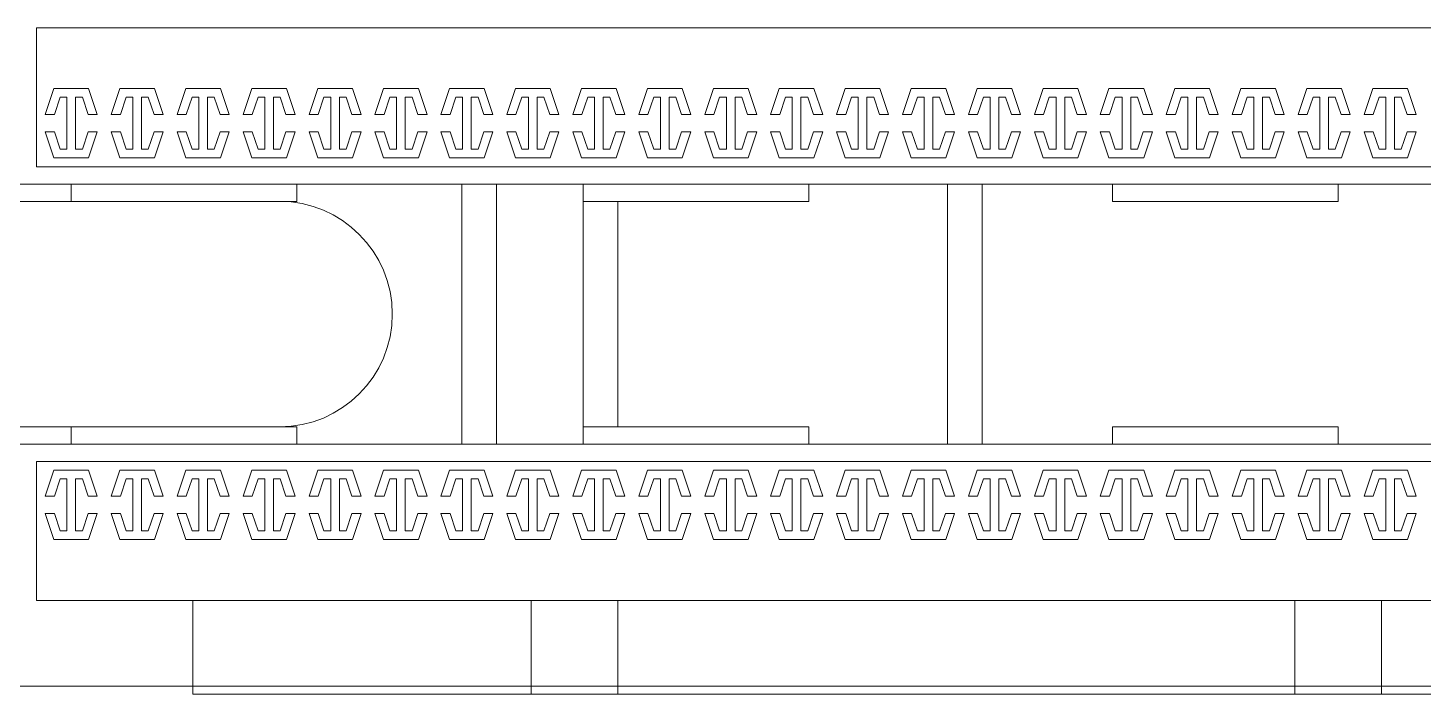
# Model space of a CAD drawing. Header units: millimetres. Extents: x -1589 to 88627, y 12943 to 76663.
# Drawn here: x 19010 to 19814, y 56833 to 57217 of the extents above; entities that cross this region are included whole.
import ezdxf

# ---------------------------------------------------------------- set-up
doc = ezdxf.new("R2010")
doc.units = ezdxf.units.MM
doc.header["$LTSCALE"] = 200
doc.layers.add('LINE', color=3, linetype='Continuous', lineweight=0)

# ---------------------------------------------------------------- blocks, each defined once
blk = doc.blocks.new('110')
at = {"color": 7}
for p, q in [((36.012, -6.5), (230.01, -6.5)), ((36.012, -14.5), (36.012, -6.5)), ((37.012, -10), (36.512, -11.5)), ((39.012, -10), (37.012, -10)), ((39.512, -11.5), (39.012, -10)), ((40.812, -10), (40.312, -11.5)), ((42.811, -10), (40.812, -10)), ((43.311, -11.5), (42.811, -10)), ((44.611, -10), (44.111, -11.5)), ((46.611, -10), (44.611, -10)), ((47.111, -11.5), (46.611, -10)), ((48.411, -10), (47.911, -11.5)), ((50.411, -10), (48.411, -10)), ((50.911, -11.5), (50.411, -10)), ((52.211, -10), (51.711, -11.5)), ((54.211, -10), (52.211, -10)), ((54.711, -11.5), (54.211, -10)), ((56.011, -10), (55.511, -11.5)), ((58.011, -10), (56.011, -10)), ((58.511, -11.5), (58.011, -10)), ((59.811, -10), (59.311, -11.5)), ((61.811, -10), (59.811, -10)), ((62.311, -11.5), (61.811, -10)), ((63.611, -10), (63.111, -11.5)), ((65.611, -10), (63.611, -10)), ((66.111, -11.5), (65.611, -10)), ((67.411, -10), (66.911, -11.5)), ((69.411, -10), (67.411, -10)), ((69.911, -11.5), (69.411, -10)), ((71.211, -10), (70.711, -11.5)), ((73.211, -10), (71.211, -10)), ((73.711, -11.5), (73.211, -10)), ((75.011, -10), (74.511, -11.5)), ((77.011, -10), (75.011, -10)), ((77.511, -11.5), (77.011, -10)), ((78.811, -10), (78.311, -11.5)), ((80.811, -10), (78.811, -10)), ((81.311, -11.5), (80.811, -10)), ((82.611, -10), (82.111, -11.5)), ((84.611, -10), (82.611, -10)), ((85.111, -11.5), (84.611, -10)), ((86.411, -10), (85.911, -11.5)), ((88.411, -10), (86.411, -10)), ((88.911, -11.5), (88.411, -10)), ((90.211, -10), (89.711, -11.5)), ((92.211, -10), (90.211, -10)), ((92.711, -11.5), (92.211, -10)), ((94.011, -10), (93.511, -11.5)), ((96.011, -10), (94.011, -10)), ((96.511, -11.5), (96.011, -10)), ((97.811, -10), (97.311, -11.5)), ((99.811, -10), (97.811, -10)), ((100.311, -11.5), (99.811, -10)), ((101.611, -10), (101.111, -11.5)), ((103.611, -10), (101.611, -10)), ((104.111, -11.5), (103.611, -10)), ((105.411, -10), (104.911, -11.5)), ((107.411, -10), (105.411, -10)), ((107.911, -11.5), (107.411, -10)), ((109.211, -10), (108.711, -11.5)), ((111.211, -10), (109.211, -10)), ((111.711, -11.5), (111.211, -10)), ((113.011, -10), (112.511, -11.5)), ((115.011, -10), (113.011, -10)), ((115.511, -11.5), (115.011, -10)), ((37.039, -11.5), (37.372, -10.5)), ((37.372, -10.5), (37.762, -10.5)), ((37.762, -10.5), (37.762, -13.5)), ((38.262, -13.5), (38.262, -10.5)), ((38.262, -10.5), (38.651, -10.5)), ((38.651, -10.5), (38.984, -11.5)), ((40.839, -11.5), (41.172, -10.5)), ((41.172, -10.5), (41.562, -10.5)), ((41.562, -10.5), (41.562, -13.5)), ((42.062, -13.5), (42.062, -10.5)), ((42.062, -10.5), (42.451, -10.5)), ((42.451, -10.5), (42.784, -11.5)), ((44.639, -11.5), (44.972, -10.5)), ((44.972, -10.5), (45.361, -10.5)), ((45.361, -10.5), (45.361, -13.5)), ((45.861, -13.5), (45.861, -10.5)), ((45.861, -10.5), (46.251, -10.5)), ((46.251, -10.5), (46.584, -11.5)), ((48.439, -11.5), (48.772, -10.5)), ((48.772, -10.5), (49.161, -10.5)), ((49.161, -10.5), (49.161, -13.5)), ((49.661, -13.5), (49.661, -10.5)), ((49.661, -10.5), (50.051, -10.5)), ((50.051, -10.5), (50.384, -11.5)), ((52.238, -11.5), (52.572, -10.5)), ((52.572, -10.5), (52.961, -10.5)), ((52.961, -10.5), (52.961, -13.5)), ((53.461, -13.5), (53.461, -10.5)), ((53.461, -10.5), (53.851, -10.5)), ((53.851, -10.5), (54.184, -11.5)), ((56.038, -11.5), (56.372, -10.5)), ((56.372, -10.5), (56.761, -10.5)), ((56.761, -10.5), (56.761, -13.5)), ((57.261, -13.5), (57.261, -10.5)), ((57.261, -10.5), (57.651, -10.5)), ((57.651, -10.5), (57.984, -11.5)), ((59.838, -11.5), (60.172, -10.5)), ((60.172, -10.5), (60.561, -10.5)), ((60.561, -10.5), (60.561, -13.5)), ((61.061, -13.5), (61.061, -10.5)), ((61.061, -10.5), (61.451, -10.5)), ((61.451, -10.5), (61.784, -11.5)), ((63.638, -11.5), (63.972, -10.5)), ((63.972, -10.5), (64.361, -10.5)), ((64.361, -10.5), (64.361, -13.5)), ((64.861, -13.5), (64.861, -10.5)), ((64.861, -10.5), (65.251, -10.5)), ((65.251, -10.5), (65.584, -11.5)), ((67.438, -11.5), (67.772, -10.5)), ((67.772, -10.5), (68.161, -10.5)), ((68.161, -10.5), (68.161, -13.5)), ((68.661, -13.5), (68.661, -10.5)), ((68.661, -10.5), (69.051, -10.5)), ((69.051, -10.5), (69.384, -11.5)), ((71.238, -11.5), (71.572, -10.5)), ((71.572, -10.5), (71.961, -10.5)), ((71.961, -10.5), (71.961, -13.5)), ((72.461, -13.5), (72.461, -10.5)), ((72.461, -10.5), (72.851, -10.5)), ((72.851, -10.5), (73.184, -11.5)), ((75.038, -11.5), (75.372, -10.5)), ((75.372, -10.5), (75.761, -10.5)), ((75.761, -10.5), (75.761, -13.5)), ((76.261, -13.5), (76.261, -10.5)), ((76.261, -10.5), (76.651, -10.5)), ((76.651, -10.5), (76.984, -11.5)), ((78.838, -11.5), (79.172, -10.5)), ((79.172, -10.5), (79.561, -10.5)), ((79.561, -10.5), (79.561, -13.5)), ((80.061, -13.5), (80.061, -10.5)), ((80.061, -10.5), (80.451, -10.5)), ((80.451, -10.5), (80.784, -11.5)), ((82.638, -11.5), (82.972, -10.5)), ((82.972, -10.5), (83.361, -10.5)), ((83.361, -10.5), (83.361, -13.5)), ((83.861, -13.5), (83.861, -10.5)), ((83.861, -10.5), (84.251, -10.5)), ((84.251, -10.5), (84.584, -11.5)), ((86.438, -11.5), (86.772, -10.5)), ((86.772, -10.5), (87.161, -10.5)), ((87.161, -10.5), (87.161, -13.5)), ((87.661, -13.5), (87.661, -10.5)), ((87.661, -10.5), (88.051, -10.5)), ((88.051, -10.5), (88.384, -11.5)), ((90.238, -11.5), (90.571, -10.5)), ((90.571, -10.5), (90.961, -10.5)), ((90.961, -10.5), (90.961, -13.5)), ((91.461, -13.5), (91.461, -10.5)), ((91.461, -10.5), (91.851, -10.5)), ((91.851, -10.5), (92.184, -11.5)), ((94.038, -11.5), (94.371, -10.5)), ((94.371, -10.5), (94.761, -10.5)), ((94.761, -10.5), (94.761, -13.5)), ((95.261, -13.5), (95.261, -10.5)), ((95.261, -10.5), (95.651, -10.5)), ((95.651, -10.5), (95.984, -11.5)), ((97.838, -11.5), (98.171, -10.5)), ((98.171, -10.5), (98.561, -10.5)), ((98.561, -10.5), (98.561, -13.5)), ((99.061, -13.5), (99.061, -10.5)), ((99.061, -10.5), (99.451, -10.5)), ((99.451, -10.5), (99.784, -11.5)), ((101.638, -11.5), (101.971, -10.5)), ((101.971, -10.5), (102.361, -10.5)), ((102.361, -10.5), (102.361, -13.5)), ((102.861, -13.5), (102.861, -10.5)), ((102.861, -10.5), (103.251, -10.5)), ((103.251, -10.5), (103.584, -11.5)), ((105.438, -11.5), (105.771, -10.5)), ((105.771, -10.5), (106.161, -10.5)), ((106.161, -10.5), (106.161, -13.5)), ((106.661, -13.5), (106.661, -10.5)), ((106.661, -10.5), (107.051, -10.5)), ((107.051, -10.5), (107.384, -11.5)), ((109.238, -11.5), (109.571, -10.5)), ((109.571, -10.5), (109.961, -10.5)), ((109.961, -10.5), (109.961, -13.5)), ((110.461, -13.5), (110.461, -10.5)), ((110.461, -10.5), (110.851, -10.5)), ((110.851, -10.5), (111.184, -11.5)), ((113.038, -11.5), (113.371, -10.5)), ((113.371, -10.5), (113.761, -10.5)), ((113.761, -10.5), (113.761, -13.5)), ((114.261, -13.5), (114.261, -10.5)), ((114.261, -10.5), (114.651, -10.5)), ((114.651, -10.5), (114.984, -11.5)), ((36.512, -11.5), (37.039, -11.5)), ((38.984, -11.5), (39.512, -11.5)), ((40.312, -11.5), (40.839, -11.5)), ((42.784, -11.5), (43.311, -11.5)), ((44.111, -11.5), (44.639, -11.5)), ((46.584, -11.5), (47.111, -11.5)), ((47.911, -11.5), (48.439, -11.5)), ((50.384, -11.5), (50.911, -11.5)), ((51.711, -11.5), (52.238, -11.5)), ((54.184, -11.5), (54.711, -11.5)), ((55.511, -11.5), (56.038, -11.5)), ((57.984, -11.5), (58.511, -11.5)), ((59.311, -11.5), (59.838, -11.5)), ((61.784, -11.5), (62.311, -11.5)), ((63.111, -11.5), (63.638, -11.5)), ((65.584, -11.5), (66.111, -11.5)), ((66.911, -11.5), (67.438, -11.5)), ((69.384, -11.5), (69.911, -11.5)), ((70.711, -11.5), (71.238, -11.5)), ((73.184, -11.5), (73.711, -11.5)), ((74.511, -11.5), (75.038, -11.5)), ((76.984, -11.5), (77.511, -11.5)), ((78.311, -11.5), (78.838, -11.5)), ((80.784, -11.5), (81.311, -11.5)), ((82.111, -11.5), (82.638, -11.5)), ((84.584, -11.5), (85.111, -11.5)), ((85.911, -11.5), (86.438, -11.5)), ((88.384, -11.5), (88.911, -11.5)), ((89.711, -11.5), (90.238, -11.5)), ((92.184, -11.5), (92.711, -11.5)), ((93.511, -11.5), (94.038, -11.5)), ((95.984, -11.5), (96.511, -11.5)), ((97.311, -11.5), (97.838, -11.5)), ((99.784, -11.5), (100.311, -11.5)), ((101.111, -11.5), (101.638, -11.5)), ((103.584, -11.5), (104.111, -11.5)), ((104.911, -11.5), (105.438, -11.5)), ((107.384, -11.5), (107.911, -11.5)), ((108.711, -11.5), (109.238, -11.5)), ((111.184, -11.5), (111.711, -11.5)), ((112.511, -11.5), (113.038, -11.5)), ((114.984, -11.5), (115.511, -11.5)), ((36.512, -12.5), (37.012, -14)), ((37.039, -12.5), (36.512, -12.5)), ((37.372, -13.5), (37.039, -12.5)), ((38.984, -12.5), (38.651, -13.5)), ((39.512, -12.5), (38.984, -12.5)), ((39.012, -14), (39.512, -12.5)), ((40.312, -12.5), (40.812, -14)), ((40.839, -12.5), (40.312, -12.5)), ((41.172, -13.5), (40.839, -12.5)), ((42.784, -12.5), (42.451, -13.5)), ((43.311, -12.5), (42.784, -12.5)), ((42.811, -14), (43.311, -12.5)), ((44.111, -12.5), (44.611, -14)), ((44.639, -12.5), (44.111, -12.5)), ((44.972, -13.5), (44.639, -12.5)), ((46.584, -12.5), (46.251, -13.5)), ((47.111, -12.5), (46.584, -12.5)), ((46.611, -14), (47.111, -12.5)), ((47.911, -12.5), (48.411, -14)), ((48.439, -12.5), (47.911, -12.5)), ((48.772, -13.5), (48.439, -12.5)), ((50.384, -12.5), (50.051, -13.5)), ((50.911, -12.5), (50.384, -12.5)), ((50.411, -14), (50.911, -12.5)), ((51.711, -12.5), (52.211, -14)), ((52.238, -12.5), (51.711, -12.5)), ((52.572, -13.5), (52.238, -12.5)), ((54.184, -12.5), (53.851, -13.5)), ((54.711, -12.5), (54.184, -12.5)), ((54.211, -14), (54.711, -12.5)), ((55.511, -12.5), (56.011, -14)), ((56.038, -12.5), (55.511, -12.5)), ((56.372, -13.5), (56.038, -12.5)), ((57.984, -12.5), (57.651, -13.5)), ((58.511, -12.5), (57.984, -12.5)), ((58.011, -14), (58.511, -12.5)), ((59.311, -12.5), (59.811, -14)), ((59.838, -12.5), (59.311, -12.5)), ((60.172, -13.5), (59.838, -12.5)), ((61.784, -12.5), (61.451, -13.5)), ((62.311, -12.5), (61.784, -12.5)), ((61.811, -14), (62.311, -12.5)), ((63.111, -12.5), (63.611, -14)), ((63.638, -12.5), (63.111, -12.5)), ((63.972, -13.5), (63.638, -12.5)), ((65.584, -12.5), (65.251, -13.5)), ((66.111, -12.5), (65.584, -12.5)), ((65.611, -14), (66.111, -12.5)), ((66.911, -12.5), (67.411, -14)), ((67.438, -12.5), (66.911, -12.5)), ((67.772, -13.5), (67.438, -12.5)), ((69.384, -12.5), (69.051, -13.5)), ((69.911, -12.5), (69.384, -12.5)), ((69.411, -14), (69.911, -12.5)), ((70.711, -12.5), (71.211, -14)), ((71.238, -12.5), (70.711, -12.5)), ((71.572, -13.5), (71.238, -12.5)), ((73.184, -12.5), (72.851, -13.5)), ((73.711, -12.5), (73.184, -12.5)), ((73.211, -14), (73.711, -12.5)), ((74.511, -12.5), (75.011, -14)), ((75.038, -12.5), (74.511, -12.5)), ((75.372, -13.5), (75.038, -12.5)), ((76.984, -12.5), (76.651, -13.5)), ((77.511, -12.5), (76.984, -12.5)), ((77.011, -14), (77.511, -12.5)), ((78.311, -12.5), (78.811, -14)), ((78.838, -12.5), (78.311, -12.5)), ((79.172, -13.5), (78.838, -12.5)), ((80.784, -12.5), (80.451, -13.5)), ((81.311, -12.5), (80.784, -12.5)), ((80.811, -14), (81.311, -12.5)), ((82.111, -12.5), (82.611, -14)), ((82.638, -12.5), (82.111, -12.5)), ((82.972, -13.5), (82.638, -12.5)), ((84.584, -12.5), (84.251, -13.5)), ((85.111, -12.5), (84.584, -12.5)), ((84.611, -14), (85.111, -12.5)), ((85.911, -12.5), (86.411, -14)), ((86.438, -12.5), (85.911, -12.5)), ((86.772, -13.5), (86.438, -12.5)), ((88.384, -12.5), (88.051, -13.5)), ((88.911, -12.5), (88.384, -12.5)), ((88.411, -14), (88.911, -12.5)), ((89.711, -12.5), (90.211, -14)), ((90.238, -12.5), (89.711, -12.5)), ((90.571, -13.5), (90.238, -12.5)), ((92.184, -12.5), (91.851, -13.5)), ((92.711, -12.5), (92.184, -12.5)), ((92.211, -14), (92.711, -12.5)), ((93.511, -12.5), (94.011, -14)), ((94.038, -12.5), (93.511, -12.5)), ((94.371, -13.5), (94.038, -12.5)), ((95.984, -12.5), (95.651, -13.5)), ((96.511, -12.5), (95.984, -12.5)), ((96.011, -14), (96.511, -12.5)), ((97.311, -12.5), (97.811, -14)), ((97.838, -12.5), (97.311, -12.5)), ((98.171, -13.5), (97.838, -12.5)), ((99.784, -12.5), (99.451, -13.5)), ((100.311, -12.5), (99.784, -12.5)), ((99.811, -14), (100.311, -12.5)), ((101.111, -12.5), (101.611, -14)), ((101.638, -12.5), (101.111, -12.5)), ((101.971, -13.5), (101.638, -12.5)), ((103.584, -12.5), (103.251, -13.5)), ((104.111, -12.5), (103.584, -12.5)), ((103.611, -14), (104.111, -12.5)), ((104.911, -12.5), (105.411, -14)), ((105.438, -12.5), (104.911, -12.5)), ((105.771, -13.5), (105.438, -12.5)), ((107.384, -12.5), (107.051, -13.5)), ((107.911, -12.5), (107.384, -12.5)), ((107.411, -14), (107.911, -12.5)), ((108.711, -12.5), (109.211, -14)), ((109.238, -12.5), (108.711, -12.5)), ((109.571, -13.5), (109.238, -12.5)), ((111.184, -12.5), (110.851, -13.5)), ((111.711, -12.5), (111.184, -12.5)), ((111.211, -14), (111.711, -12.5)), ((112.511, -12.5), (113.011, -14)), ((113.038, -12.5), (112.511, -12.5)), ((113.371, -13.5), (113.038, -12.5)), ((114.984, -12.5), (114.651, -13.5)), ((115.511, -12.5), (114.984, -12.5)), ((115.011, -14), (115.511, -12.5)), ((37.762, -13.5), (37.372, -13.5)), ((38.651, -13.5), (38.262, -13.5)), ((41.562, -13.5), (41.172, -13.5)), ((42.451, -13.5), (42.062, -13.5)), ((45.361, -13.5), (44.972, -13.5)), ((46.251, -13.5), (45.861, -13.5)), ((49.161, -13.5), (48.772, -13.5)), ((50.051, -13.5), (49.661, -13.5)), ((52.961, -13.5), (52.572, -13.5)), ((53.851, -13.5), (53.461, -13.5)), ((56.761, -13.5), (56.372, -13.5)), ((57.651, -13.5), (57.261, -13.5)), ((60.561, -13.5), (60.172, -13.5)), ((61.451, -13.5), (61.061, -13.5)), ((64.361, -13.5), (63.972, -13.5)), ((65.251, -13.5), (64.861, -13.5)), ((68.161, -13.5), (67.772, -13.5)), ((69.051, -13.5), (68.661, -13.5)), ((71.961, -13.5), (71.572, -13.5)), ((72.851, -13.5), (72.461, -13.5)), ((75.761, -13.5), (75.372, -13.5)), ((76.651, -13.5), (76.261, -13.5)), ((79.561, -13.5), (79.172, -13.5)), ((80.451, -13.5), (80.061, -13.5)), ((83.361, -13.5), (82.972, -13.5)), ((84.251, -13.5), (83.861, -13.5)), ((87.161, -13.5), (86.772, -13.5)), ((88.051, -13.5), (87.661, -13.5)), ((90.961, -13.5), (90.571, -13.5)), ((91.851, -13.5), (91.461, -13.5)), ((94.761, -13.5), (94.371, -13.5)), ((95.651, -13.5), (95.261, -13.5)), ((98.561, -13.5), (98.171, -13.5)), ((99.451, -13.5), (99.061, -13.5)), ((102.361, -13.5), (101.971, -13.5)), ((103.251, -13.5), (102.861, -13.5)), ((106.161, -13.5), (105.771, -13.5)), ((107.051, -13.5), (106.661, -13.5)), ((109.961, -13.5), (109.571, -13.5)), ((110.851, -13.5), (110.461, -13.5)), ((113.761, -13.5), (113.371, -13.5)), ((114.651, -13.5), (114.261, -13.5)), ((37.012, -14), (39.012, -14)), ((40.812, -14), (42.811, -14)), ((44.611, -14), (46.611, -14)), ((48.411, -14), (50.411, -14)), ((52.211, -14), (54.211, -14)), ((56.011, -14), (58.011, -14)), ((59.811, -14), (61.811, -14)), ((63.611, -14), (65.611, -14)), ((67.411, -14), (69.411, -14)), ((71.211, -14), (73.211, -14)), ((75.011, -14), (77.011, -14)), ((78.811, -14), (80.811, -14)), ((82.611, -14), (84.611, -14)), ((86.411, -14), (88.411, -14)), ((90.211, -14), (92.211, -14)), ((94.011, -14), (96.011, -14)), ((97.811, -14), (99.811, -14)), ((101.611, -14), (103.611, -14)), ((105.411, -14), (107.411, -14)), ((109.211, -14), (111.211, -14)), ((113.011, -14), (115.011, -14)), ((230.01, -14.5), (36.012, -14.5)), ((25.012, -15.5), (241.01, -15.5)), ((38.012, -15.5), (38.012, -16.5)), ((51.011, -15.5), (51.011, -16.5)), ((60.511, -30.5), (60.511, -15.5)), ((62.511, -30.5), (62.511, -15.5)), ((67.511, -30.5), (67.511, -15.5)), ((80.511, -15.5), (80.511, -16.5)), ((88.511, -30.5), (88.511, -15.5)), ((90.511, -30.5), (90.511, -15.5)), ((98.011, -16.5), (98.011, -15.5)), ((111.011, -16.5), (111.011, -15.5)), ((35.012, -16.5), (51.011, -16.5)), ((67.511, -16.5), (80.511, -16.5)), ((69.511, -29.5), (69.511, -16.5)), ((98.011, -16.5), (111.011, -16.5)), ((35.012, -29.5), (51.011, -29.5)), ((38.012, -29.5), (38.012, -30.5)), ((51.011, -29.5), (51.011, -30.5)), ((67.511, -29.5), (80.511, -29.5)), ((80.511, -30.5), (80.511, -29.5)), ((98.011, -29.5), (111.011, -29.5)), ((98.011, -30.5), (98.011, -29.5)), ((111.011, -30.5), (111.011, -29.5)), ((25.012, -30.5), (241.01, -30.5)), ((230.01, -31.5), (36.012, -31.5)), ((36.012, -31.5), (36.012, -39.5)), ((36.512, -33.5), (37.012, -32)), ((37.012, -32), (39.012, -32)), ((39.012, -32), (39.512, -33.5)), ((40.312, -33.5), (40.812, -32)), ((40.812, -32), (42.811, -32)), ((42.811, -32), (43.311, -33.5)), ((44.111, -33.5), (44.611, -32)), ((44.611, -32), (46.611, -32)), ((46.611, -32), (47.111, -33.5)), ((47.911, -33.5), (48.411, -32)), ((48.411, -32), (50.411, -32)), ((50.411, -32), (50.911, -33.5)), ((51.711, -33.5), (52.211, -32)), ((52.211, -32), (54.211, -32)), ((54.211, -32), (54.711, -33.5)), ((55.511, -33.5), (56.011, -32)), ((56.011, -32), (58.011, -32)), ((58.011, -32), (58.511, -33.5)), ((59.311, -33.5), (59.811, -32)), ((59.811, -32), (61.811, -32)), ((61.811, -32), (62.311, -33.5)), ((63.111, -33.5), (63.611, -32)), ((63.611, -32), (65.611, -32)), ((65.611, -32), (66.111, -33.5)), ((66.911, -33.5), (67.411, -32)), ((67.411, -32), (69.411, -32)), ((69.411, -32), (69.911, -33.5)), ((70.711, -33.5), (71.211, -32)), ((71.211, -32), (73.211, -32)), ((73.211, -32), (73.711, -33.5)), ((74.511, -33.5), (75.011, -32)), ((75.011, -32), (77.011, -32)), ((77.011, -32), (77.511, -33.5)), ((78.311, -33.5), (78.811, -32)), ((78.811, -32), (80.811, -32)), ((80.811, -32), (81.311, -33.5)), ((82.111, -33.5), (82.611, -32)), ((82.611, -32), (84.611, -32)), ((84.611, -32), (85.111, -33.5)), ((85.911, -33.5), (86.411, -32)), ((86.411, -32), (88.411, -32)), ((88.411, -32), (88.911, -33.5)), ((89.711, -33.5), (90.211, -32)), ((90.211, -32), (92.211, -32)), ((92.211, -32), (92.711, -33.5)), ((93.511, -33.5), (94.011, -32)), ((94.011, -32), (96.011, -32)), ((96.011, -32), (96.511, -33.5)), ((97.311, -33.5), (97.811, -32)), ((97.811, -32), (99.811, -32)), ((99.811, -32), (100.311, -33.5)), ((101.111, -33.5), (101.611, -32)), ((101.611, -32), (103.611, -32)), ((103.611, -32), (104.111, -33.5)), ((104.911, -33.5), (105.411, -32)), ((105.411, -32), (107.411, -32)), ((107.411, -32), (107.911, -33.5)), ((108.711, -33.5), (109.211, -32)), ((109.211, -32), (111.211, -32)), ((111.211, -32), (111.711, -33.5)), ((112.511, -33.5), (113.011, -32)), ((113.011, -32), (115.011, -32)), ((115.011, -32), (115.511, -33.5)), ((37.372, -32.5), (37.039, -33.5)), ((37.762, -32.5), (37.372, -32.5)), ((37.762, -35.5), (37.762, -32.5)), ((38.651, -32.5), (38.262, -32.5)), ((38.262, -32.5), (38.262, -35.5)), ((38.984, -33.5), (38.651, -32.5)), ((41.172, -32.5), (40.839, -33.5)), ((41.562, -32.5), (41.172, -32.5)), ((41.562, -35.5), (41.562, -32.5)), ((42.451, -32.5), (42.062, -32.5)), ((42.062, -32.5), (42.062, -35.5)), ((42.784, -33.5), (42.451, -32.5)), ((44.972, -32.5), (44.639, -33.5)), ((45.361, -32.5), (44.972, -32.5)), ((45.361, -35.5), (45.361, -32.5)), ((46.251, -32.5), (45.861, -32.5)), ((45.861, -32.5), (45.861, -35.5)), ((46.584, -33.5), (46.251, -32.5)), ((48.772, -32.5), (48.439, -33.5)), ((49.161, -32.5), (48.772, -32.5)), ((49.161, -35.5), (49.161, -32.5)), ((50.051, -32.5), (49.661, -32.5)), ((49.661, -32.5), (49.661, -35.5)), ((50.384, -33.5), (50.051, -32.5)), ((52.572, -32.5), (52.238, -33.5)), ((52.961, -32.5), (52.572, -32.5)), ((52.961, -35.5), (52.961, -32.5)), ((53.851, -32.5), (53.461, -32.5)), ((53.461, -32.5), (53.461, -35.5)), ((54.184, -33.5), (53.851, -32.5)), ((56.372, -32.5), (56.038, -33.5)), ((56.761, -32.5), (56.372, -32.5)), ((56.761, -35.5), (56.761, -32.5)), ((57.651, -32.5), (57.261, -32.5)), ((57.261, -32.5), (57.261, -35.5)), ((57.984, -33.5), (57.651, -32.5)), ((60.172, -32.5), (59.838, -33.5)), ((60.561, -32.5), (60.172, -32.5)), ((60.561, -35.5), (60.561, -32.5)), ((61.451, -32.5), (61.061, -32.5)), ((61.061, -32.5), (61.061, -35.5)), ((61.784, -33.5), (61.451, -32.5)), ((63.972, -32.5), (63.638, -33.5)), ((64.361, -32.5), (63.972, -32.5)), ((64.361, -35.5), (64.361, -32.5)), ((65.251, -32.5), (64.861, -32.5)), ((64.861, -32.5), (64.861, -35.5)), ((65.584, -33.5), (65.251, -32.5)), ((67.772, -32.5), (67.438, -33.5)), ((68.161, -32.5), (67.772, -32.5)), ((68.161, -35.5), (68.161, -32.5)), ((69.051, -32.5), (68.661, -32.5)), ((68.661, -32.5), (68.661, -35.5)), ((69.384, -33.5), (69.051, -32.5)), ((71.572, -32.5), (71.238, -33.5)), ((71.961, -32.5), (71.572, -32.5)), ((71.961, -35.5), (71.961, -32.5)), ((72.851, -32.5), (72.461, -32.5)), ((72.461, -32.5), (72.461, -35.5)), ((73.184, -33.5), (72.851, -32.5)), ((75.372, -32.5), (75.038, -33.5)), ((75.761, -32.5), (75.372, -32.5)), ((75.761, -35.5), (75.761, -32.5)), ((76.651, -32.5), (76.261, -32.5)), ((76.261, -32.5), (76.261, -35.5)), ((76.984, -33.5), (76.651, -32.5)), ((79.172, -32.5), (78.838, -33.5)), ((79.561, -32.5), (79.172, -32.5)), ((79.561, -35.5), (79.561, -32.5)), ((80.451, -32.5), (80.061, -32.5)), ((80.061, -32.5), (80.061, -35.5)), ((80.784, -33.5), (80.451, -32.5)), ((82.972, -32.5), (82.638, -33.5)), ((83.361, -32.5), (82.972, -32.5)), ((83.361, -35.5), (83.361, -32.5)), ((84.251, -32.5), (83.861, -32.5)), ((83.861, -32.5), (83.861, -35.5)), ((84.584, -33.5), (84.251, -32.5)), ((86.772, -32.5), (86.438, -33.5)), ((87.161, -32.5), (86.772, -32.5)), ((87.161, -35.5), (87.161, -32.5)), ((88.051, -32.5), (87.661, -32.5)), ((87.661, -32.5), (87.661, -35.5)), ((88.384, -33.5), (88.051, -32.5)), ((90.571, -32.5), (90.238, -33.5)), ((90.961, -32.5), (90.571, -32.5)), ((90.961, -35.5), (90.961, -32.5)), ((91.851, -32.5), (91.461, -32.5)), ((91.461, -32.5), (91.461, -35.5)), ((92.184, -33.5), (91.851, -32.5)), ((94.371, -32.5), (94.038, -33.5)), ((94.761, -32.5), (94.371, -32.5)), ((94.761, -35.5), (94.761, -32.5)), ((95.651, -32.5), (95.261, -32.5)), ((95.261, -32.5), (95.261, -35.5)), ((95.984, -33.5), (95.651, -32.5)), ((98.171, -32.5), (97.838, -33.5)), ((98.561, -32.5), (98.171, -32.5)), ((98.561, -35.5), (98.561, -32.5)), ((99.451, -32.5), (99.061, -32.5)), ((99.061, -32.5), (99.061, -35.5)), ((99.784, -33.5), (99.451, -32.5)), ((101.971, -32.5), (101.638, -33.5)), ((102.361, -32.5), (101.971, -32.5)), ((102.361, -35.5), (102.361, -32.5)), ((103.251, -32.5), (102.861, -32.5)), ((102.861, -32.5), (102.861, -35.5)), ((103.584, -33.5), (103.251, -32.5)), ((105.771, -32.5), (105.438, -33.5)), ((106.161, -32.5), (105.771, -32.5)), ((106.161, -35.5), (106.161, -32.5)), ((107.051, -32.5), (106.661, -32.5)), ((106.661, -32.5), (106.661, -35.5)), ((107.384, -33.5), (107.051, -32.5)), ((109.571, -32.5), (109.238, -33.5)), ((109.961, -32.5), (109.571, -32.5)), ((109.961, -35.5), (109.961, -32.5)), ((110.851, -32.5), (110.461, -32.5)), ((110.461, -32.5), (110.461, -35.5)), ((111.184, -33.5), (110.851, -32.5)), ((113.371, -32.5), (113.038, -33.5)), ((113.761, -32.5), (113.371, -32.5)), ((113.761, -35.5), (113.761, -32.5)), ((114.651, -32.5), (114.261, -32.5)), ((114.261, -32.5), (114.261, -35.5)), ((114.984, -33.5), (114.651, -32.5)), ((37.039, -33.5), (36.512, -33.5)), ((39.512, -33.5), (38.984, -33.5)), ((40.839, -33.5), (40.312, -33.5)), ((43.311, -33.5), (42.784, -33.5)), ((44.639, -33.5), (44.111, -33.5)), ((47.111, -33.5), (46.584, -33.5)), ((48.439, -33.5), (47.911, -33.5)), ((50.911, -33.5), (50.384, -33.5)), ((52.238, -33.5), (51.711, -33.5)), ((54.711, -33.5), (54.184, -33.5)), ((56.038, -33.5), (55.511, -33.5)), ((58.511, -33.5), (57.984, -33.5)), ((59.838, -33.5), (59.311, -33.5)), ((62.311, -33.5), (61.784, -33.5)), ((63.638, -33.5), (63.111, -33.5)), ((66.111, -33.5), (65.584, -33.5)), ((67.438, -33.5), (66.911, -33.5)), ((69.911, -33.5), (69.384, -33.5)), ((71.238, -33.5), (70.711, -33.5)), ((73.711, -33.5), (73.184, -33.5)), ((75.038, -33.5), (74.511, -33.5)), ((77.511, -33.5), (76.984, -33.5)), ((78.838, -33.5), (78.311, -33.5)), ((81.311, -33.5), (80.784, -33.5)), ((82.638, -33.5), (82.111, -33.5)), ((85.111, -33.5), (84.584, -33.5)), ((86.438, -33.5), (85.911, -33.5)), ((88.911, -33.5), (88.384, -33.5)), ((90.238, -33.5), (89.711, -33.5)), ((92.711, -33.5), (92.184, -33.5)), ((94.038, -33.5), (93.511, -33.5)), ((96.511, -33.5), (95.984, -33.5)), ((97.838, -33.5), (97.311, -33.5)), ((100.311, -33.5), (99.784, -33.5)), ((101.638, -33.5), (101.111, -33.5)), ((104.111, -33.5), (103.584, -33.5)), ((105.438, -33.5), (104.911, -33.5)), ((107.911, -33.5), (107.384, -33.5)), ((109.238, -33.5), (108.711, -33.5)), ((111.711, -33.5), (111.184, -33.5)), ((113.038, -33.5), (112.511, -33.5)), ((115.511, -33.5), (114.984, -33.5)), ((37.012, -36), (36.512, -34.5)), ((36.512, -34.5), (37.039, -34.5)), ((37.039, -34.5), (37.372, -35.5)), ((38.651, -35.5), (38.984, -34.5)), ((38.984, -34.5), (39.512, -34.5)), ((39.512, -34.5), (39.012, -36)), ((40.812, -36), (40.312, -34.5)), ((40.312, -34.5), (40.839, -34.5)), ((40.839, -34.5), (41.172, -35.5)), ((42.451, -35.5), (42.784, -34.5)), ((42.784, -34.5), (43.311, -34.5)), ((43.311, -34.5), (42.811, -36)), ((44.611, -36), (44.111, -34.5)), ((44.111, -34.5), (44.639, -34.5)), ((44.639, -34.5), (44.972, -35.5)), ((46.251, -35.5), (46.584, -34.5)), ((46.584, -34.5), (47.111, -34.5)), ((47.111, -34.5), (46.611, -36)), ((48.411, -36), (47.911, -34.5)), ((47.911, -34.5), (48.439, -34.5)), ((48.439, -34.5), (48.772, -35.5)), ((50.051, -35.5), (50.384, -34.5)), ((50.384, -34.5), (50.911, -34.5)), ((50.911, -34.5), (50.411, -36)), ((52.211, -36), (51.711, -34.5)), ((51.711, -34.5), (52.238, -34.5)), ((52.238, -34.5), (52.572, -35.5)), ((53.851, -35.5), (54.184, -34.5)), ((54.184, -34.5), (54.711, -34.5)), ((54.711, -34.5), (54.211, -36)), ((56.011, -36), (55.511, -34.5)), ((55.511, -34.5), (56.038, -34.5)), ((56.038, -34.5), (56.372, -35.5)), ((57.651, -35.5), (57.984, -34.5)), ((57.984, -34.5), (58.511, -34.5)), ((58.511, -34.5), (58.011, -36)), ((59.811, -36), (59.311, -34.5)), ((59.311, -34.5), (59.838, -34.5)), ((59.838, -34.5), (60.172, -35.5)), ((61.451, -35.5), (61.784, -34.5)), ((61.784, -34.5), (62.311, -34.5)), ((62.311, -34.5), (61.811, -36)), ((63.611, -36), (63.111, -34.5)), ((63.111, -34.5), (63.638, -34.5)), ((63.638, -34.5), (63.972, -35.5)), ((65.251, -35.5), (65.584, -34.5)), ((65.584, -34.5), (66.111, -34.5)), ((66.111, -34.5), (65.611, -36)), ((67.411, -36), (66.911, -34.5)), ((66.911, -34.5), (67.438, -34.5)), ((67.438, -34.5), (67.772, -35.5)), ((69.051, -35.5), (69.384, -34.5)), ((69.384, -34.5), (69.911, -34.5)), ((69.911, -34.5), (69.411, -36)), ((71.211, -36), (70.711, -34.5)), ((70.711, -34.5), (71.238, -34.5)), ((71.238, -34.5), (71.572, -35.5)), ((72.851, -35.5), (73.184, -34.5)), ((73.184, -34.5), (73.711, -34.5)), ((73.711, -34.5), (73.211, -36)), ((75.011, -36), (74.511, -34.5)), ((74.511, -34.5), (75.038, -34.5)), ((75.038, -34.5), (75.372, -35.5)), ((76.651, -35.5), (76.984, -34.5)), ((76.984, -34.5), (77.511, -34.5)), ((77.511, -34.5), (77.011, -36)), ((78.811, -36), (78.311, -34.5)), ((78.311, -34.5), (78.838, -34.5)), ((78.838, -34.5), (79.172, -35.5)), ((80.451, -35.5), (80.784, -34.5)), ((80.784, -34.5), (81.311, -34.5)), ((81.311, -34.5), (80.811, -36)), ((82.611, -36), (82.111, -34.5)), ((82.111, -34.5), (82.638, -34.5)), ((82.638, -34.5), (82.972, -35.5)), ((84.251, -35.5), (84.584, -34.5)), ((84.584, -34.5), (85.111, -34.5)), ((85.111, -34.5), (84.611, -36)), ((86.411, -36), (85.911, -34.5)), ((85.911, -34.5), (86.438, -34.5)), ((86.438, -34.5), (86.772, -35.5)), ((88.051, -35.5), (88.384, -34.5)), ((88.384, -34.5), (88.911, -34.5)), ((88.911, -34.5), (88.411, -36)), ((90.211, -36), (89.711, -34.5)), ((89.711, -34.5), (90.238, -34.5)), ((90.238, -34.5), (90.571, -35.5)), ((91.851, -35.5), (92.184, -34.5)), ((92.184, -34.5), (92.711, -34.5)), ((92.711, -34.5), (92.211, -36)), ((94.011, -36), (93.511, -34.5)), ((93.511, -34.5), (94.038, -34.5)), ((94.038, -34.5), (94.371, -35.5)), ((95.651, -35.5), (95.984, -34.5)), ((95.984, -34.5), (96.511, -34.5)), ((96.511, -34.5), (96.011, -36)), ((97.811, -36), (97.311, -34.5)), ((97.311, -34.5), (97.838, -34.5)), ((97.838, -34.5), (98.171, -35.5)), ((99.451, -35.5), (99.784, -34.5)), ((99.784, -34.5), (100.311, -34.5)), ((100.311, -34.5), (99.811, -36)), ((101.611, -36), (101.111, -34.5)), ((101.111, -34.5), (101.638, -34.5)), ((101.638, -34.5), (101.971, -35.5)), ((103.251, -35.5), (103.584, -34.5)), ((103.584, -34.5), (104.111, -34.5)), ((104.111, -34.5), (103.611, -36)), ((105.411, -36), (104.911, -34.5)), ((104.911, -34.5), (105.438, -34.5)), ((105.438, -34.5), (105.771, -35.5)), ((107.051, -35.5), (107.384, -34.5)), ((107.384, -34.5), (107.911, -34.5)), ((107.911, -34.5), (107.411, -36)), ((109.211, -36), (108.711, -34.5)), ((108.711, -34.5), (109.238, -34.5)), ((109.238, -34.5), (109.571, -35.5)), ((110.851, -35.5), (111.184, -34.5)), ((111.184, -34.5), (111.711, -34.5)), ((111.711, -34.5), (111.211, -36)), ((113.011, -36), (112.511, -34.5)), ((112.511, -34.5), (113.038, -34.5)), ((113.038, -34.5), (113.371, -35.5)), ((114.651, -35.5), (114.984, -34.5)), ((114.984, -34.5), (115.511, -34.5)), ((115.511, -34.5), (115.011, -36)), ((39.012, -36), (37.012, -36)), ((37.372, -35.5), (37.762, -35.5)), ((38.262, -35.5), (38.651, -35.5)), ((42.811, -36), (40.812, -36)), ((41.172, -35.5), (41.562, -35.5)), ((42.062, -35.5), (42.451, -35.5)), ((46.611, -36), (44.611, -36)), ((44.972, -35.5), (45.361, -35.5)), ((45.861, -35.5), (46.251, -35.5)), ((50.411, -36), (48.411, -36)), ((48.772, -35.5), (49.161, -35.5)), ((49.661, -35.5), (50.051, -35.5)), ((54.211, -36), (52.211, -36)), ((52.572, -35.5), (52.961, -35.5)), ((53.461, -35.5), (53.851, -35.5)), ((58.011, -36), (56.011, -36)), ((56.372, -35.5), (56.761, -35.5)), ((57.261, -35.5), (57.651, -35.5)), ((61.811, -36), (59.811, -36)), ((60.172, -35.5), (60.561, -35.5)), ((61.061, -35.5), (61.451, -35.5)), ((65.611, -36), (63.611, -36)), ((63.972, -35.5), (64.361, -35.5)), ((64.861, -35.5), (65.251, -35.5)), ((69.411, -36), (67.411, -36)), ((67.772, -35.5), (68.161, -35.5)), ((68.661, -35.5), (69.051, -35.5)), ((73.211, -36), (71.211, -36)), ((71.572, -35.5), (71.961, -35.5)), ((72.461, -35.5), (72.851, -35.5)), ((77.011, -36), (75.011, -36)), ((75.372, -35.5), (75.761, -35.5)), ((76.261, -35.5), (76.651, -35.5)), ((80.811, -36), (78.811, -36)), ((79.172, -35.5), (79.561, -35.5)), ((80.061, -35.5), (80.451, -35.5)), ((84.611, -36), (82.611, -36)), ((82.972, -35.5), (83.361, -35.5)), ((83.861, -35.5), (84.251, -35.5)), ((88.411, -36), (86.411, -36)), ((86.772, -35.5), (87.161, -35.5)), ((87.661, -35.5), (88.051, -35.5)), ((92.211, -36), (90.211, -36)), ((90.571, -35.5), (90.961, -35.5)), ((91.461, -35.5), (91.851, -35.5)), ((96.011, -36), (94.011, -36)), ((94.371, -35.5), (94.761, -35.5)), ((95.261, -35.5), (95.651, -35.5)), ((99.811, -36), (97.811, -36)), ((98.171, -35.5), (98.561, -35.5)), ((99.061, -35.5), (99.451, -35.5)), ((103.611, -36), (101.611, -36)), ((101.971, -35.5), (102.361, -35.5)), ((102.861, -35.5), (103.251, -35.5)), ((107.411, -36), (105.411, -36)), ((105.771, -35.5), (106.161, -35.5)), ((106.661, -35.5), (107.051, -35.5)), ((111.211, -36), (109.211, -36)), ((109.571, -35.5), (109.961, -35.5)), ((110.461, -35.5), (110.851, -35.5)), ((115.011, -36), (113.011, -36)), ((113.371, -35.5), (113.761, -35.5)), ((114.261, -35.5), (114.651, -35.5)), ((36.012, -39.5), (230.01, -39.5)), ((45.012, -44.905), (45.012, -39.5)), ((64.512, -44.905), (64.512, -39.5)), ((69.512, -44.905), (69.512, -39.5)), ((108.512, -44.905), (108.512, -39.5)), ((113.512, -44.905), (113.512, -39.5)), ((18.021, -44.45), (464.999, -44.45)), ((45.012, -44.905), (221.012, -44.905))]:
    blk.add_line(p, q, dxfattribs=at)
blk.add_arc((50.011, -23), 6.5, 270, 90, dxfattribs=at)
blk = doc.blocks.new('tr')
at = {"color": 7}
blk.add_line((18.021, 44.45), (464.999, 44.45), dxfattribs=at)

msp = doc.modelspace()

# ---------------------------------------------------------------- block references
at = {"layer": 'LINE', "xscale": 10, "yscale": 10, "zscale": 10}
for name, p in [('110', (18654.95, 57281.9)), ('tr', (18654.95, 56392.9))]:
    msp.add_blockref(name, p, dxfattribs=at)

doc.saveas('drawing.dxf')
